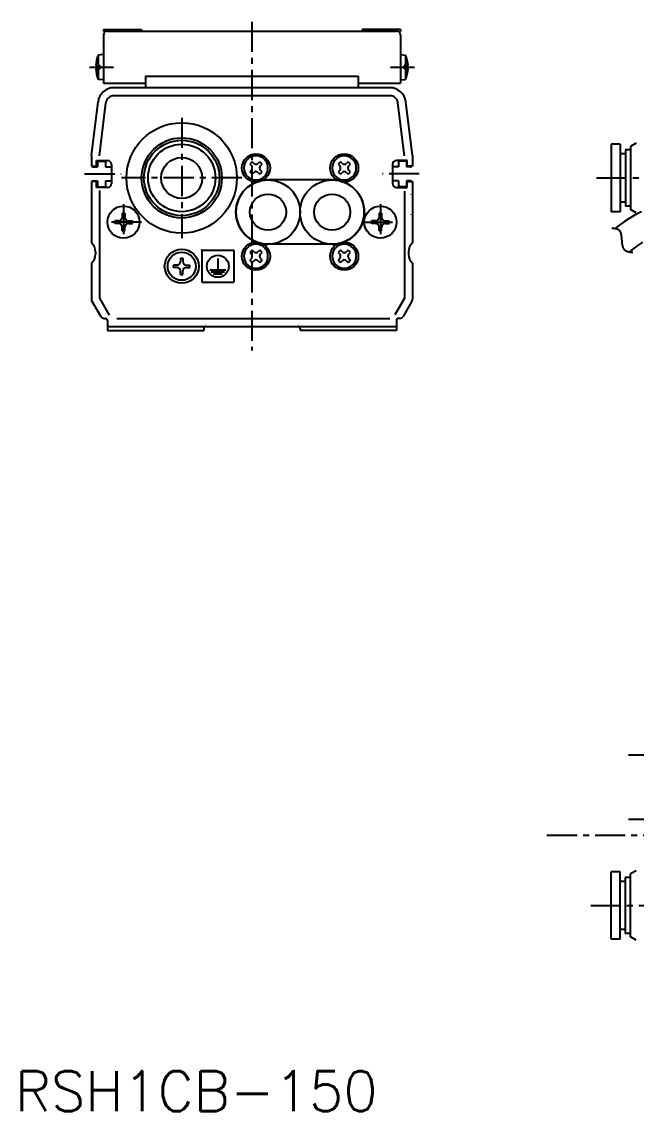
# Model space of a CAD drawing. Extents: x -684 to 8, y -39 to 438.
# Drawn here: x -682.9 to -529.8, y -38.7 to 232.8 of the extents above; entities that cross this region are included whole.
import ezdxf

# ---------------------------------------------------------------- set-up
doc = ezdxf.new("R2010")
doc.units = 0
for name, pattern in [('CENTER', [12, 7.5, -1.5, 1.5, -1.5]), ('CONTINOUS', [0]), ('PHANTOM', [15, 7.5, -1.5, 1.5, -1.5, 1.5, -1.5])]:
    doc.linetypes.add(name, pattern=pattern)
doc.layers.get('0').update_dxf_attribs({"linetype": 'CONTINUOUS'})
doc.layers.add('CENTER', color=1, linetype='CENTER')
doc.styles.get("Standard").update_dxf_attribs({"font": 'txt.shx', "height": 10})

# ---------------------------------------------------------------- blocks, each defined once
blk = doc.blocks.new('DTL0003')
at = {"color": 0, "linetype": 'CONTINUOUS'}
for p, q in [((0, 0), (0, -8)), ((0, 0), (8, 0)), ((8, 0), (8, -8)), ((4, -2.07), (4, -4.87)), ((2.03, -4.87), (5.97, -4.87)), ((2.34, -5.37), (5.66, -5.37)), ((0, -8), (8, -8)), ((2.94, -5.87), (5.06, -5.87))]:
    blk.add_line(p, q, dxfattribs=at)
blk.add_circle((4, -4), 2.75, dxfattribs=at)
at = {"color": 0}
blk.add_point((0, 0), dxfattribs=at)
blk = doc.blocks.new('DTL0004')
at = {"color": 0, "linetype": 'CONTINUOUS'}
for radius in [13.75, 10, 9.4, 8.4, 5.1]:
    blk.add_circle((0, 0), radius, dxfattribs=at)
at = {"color": 0}
for p in [(0, 12), (0, 0)]:
    blk.add_point(p, dxfattribs=at)

msp = doc.modelspace()

# ---------------------------------------------------------------- linework, layer by layer
at = {"color": 7, "linetype": 'CONTINOUS'}
for p, q in [((-662.51, 230.85), (-653.01, 230.85)), ((-662.51, 230.85), (-662.51, 230.35)), ((-653.01, 230.85), (-653.01, 230.45)), ((-598.01, 230.85), (-598.01, 230.45)), ((-588.51, 230.85), (-598.01, 230.85)), ((-588.51, 230.85), (-588.51, 230.35)), ((-662.51, 229.45), (-662.51, 217.45)), ((-661.51, 230.45), (-589.51, 230.45)), ((-588.51, 229.45), (-588.51, 217.45)), ((-662.51, 224.6), (-663.81, 224.48)), ((-663.81, 224.48), (-663.81, 221.85)), ((-662.51, 224.6), (-662.51, 218.3)), ((-588.51, 224.6), (-588.51, 218.3)), ((-588.51, 224.6), (-587.21, 224.48)), ((-587.21, 224.48), (-587.21, 221.85)), ((-664.4, 221.85), (-663.41, 221.85)), ((-664.4, 221.05), (-663.41, 221.05)), ((-663.81, 221.05), (-663.81, 218.41)), ((-663.41, 221.85), (-663.41, 221.05)), ((-586.62, 221.85), (-587.61, 221.85)), ((-587.61, 221.85), (-587.61, 221.05)), ((-586.62, 221.05), (-587.61, 221.05)), ((-587.21, 221.05), (-587.21, 218.41)), ((-662.51, 218.3), (-663.81, 218.41)), ((-662.51, 217.45), (-652.01, 217.45)), ((-652.01, 219.25), (-599.01, 219.25)), ((-652.01, 219.25), (-652.01, 216.35)), ((-599.01, 219.25), (-599.01, 216.35)), ((-599.01, 217.45), (-588.51, 217.45)), ((-588.51, 218.3), (-587.21, 218.41)), ((-591.12, 216.35), (-659.9, 216.35)), ((-665.51, 199.46), (-663.87, 212.83)), ((-663.51, 199.34), (-661.88, 212.59)), ((-591.12, 214.35), (-659.9, 214.35)), ((-587.51, 199.34), (-589.14, 212.59)), ((-585.51, 199.46), (-587.15, 212.83)), ((-533.76, 202.25), (-535.96, 202.25)), ((-535.96, 202.25), (-535.96, 185.45)), ((-533.76, 202.25), (-533.76, 185.45)), ((-529.76, 202.49), (-531.16, 201.68)), ((-531.16, 201.68), (-531.16, 186.01)), ((-665.51, 199.46), (-665.51, 196.75)), ((-664.21, 198.2), (-661.51, 198.2)), ((-664.21, 196.75), (-664.21, 198.2)), ((-586.81, 198.2), (-589.51, 198.2)), ((-586.81, 196.75), (-586.81, 198.2)), ((-585.51, 199.46), (-585.51, 196.75)), ((-532.53, 199.85), (-533.76, 199.85)), ((-531.16, 200.85), (-532.47, 200.85)), ((-532.46, 200.85), (-532.46, 186.85)), ((-665.51, 196.75), (-664.21, 196.75)), ((-665.01, 196.6), (-664.01, 196.6)), ((-664.01, 198.05), (-662.01, 198.05)), ((-664.01, 198.05), (-664.01, 196.6)), ((-662.01, 198.05), (-662.01, 196.6)), ((-662.01, 196.6), (-660.51, 196.6)), ((-660.51, 197.2), (-660.51, 192.5)), ((-660.51, 196.6), (-660.51, 193.1)), ((-625.45, 197.88), (-626.05, 197.28)), ((-626.05, 197.28), (-625.63, 196.87)), ((-625.63, 195.82), (-626.05, 195.41)), ((-625.03, 197.47), (-625.45, 197.88)), ((-623.57, 197.88), (-623.98, 197.47)), ((-622.97, 197.28), (-623.57, 197.88)), ((-623.38, 196.87), (-622.97, 197.28)), ((-622.97, 195.41), (-623.38, 195.82)), ((-603.45, 197.88), (-604.05, 197.28)), ((-604.05, 197.28), (-603.63, 196.87)), ((-603.63, 195.82), (-604.05, 195.41)), ((-603.03, 197.47), (-603.45, 197.88)), ((-601.57, 197.88), (-601.98, 197.47)), ((-600.97, 197.28), (-601.57, 197.88)), ((-601.38, 196.87), (-600.97, 197.28)), ((-600.97, 195.41), (-601.38, 195.82)), ((-590.51, 197.2), (-590.51, 192.5)), ((-589.01, 196.6), (-590.51, 196.6)), ((-590.51, 196.6), (-590.51, 193.1)), ((-587.01, 198.05), (-589.01, 198.05)), ((-589.01, 198.05), (-589.01, 196.6)), ((-587.01, 198.05), (-587.01, 196.6)), ((-586.01, 196.6), (-587.01, 196.6)), ((-585.51, 196.75), (-586.81, 196.75)), ((-664.21, 192.95), (-665.51, 192.95)), ((-665.51, 192.95), (-665.51, 177.68)), ((-665.01, 193.1), (-664.01, 193.1)), ((-664.21, 191.5), (-664.21, 192.95)), ((-664.01, 193.1), (-664.01, 191.65)), ((-662.01, 193.1), (-660.51, 193.1)), ((-662.01, 193.1), (-662.01, 191.65)), ((-626.05, 195.41), (-625.45, 194.81)), ((-625.45, 194.81), (-625.03, 195.22)), ((-623.98, 195.22), (-623.57, 194.81)), ((-623.57, 194.81), (-622.97, 195.41)), ((-605.51, 193.35), (-621.51, 193.35)), ((-604.05, 195.41), (-603.45, 194.81)), ((-603.45, 194.81), (-603.03, 195.22)), ((-601.98, 195.22), (-601.57, 194.81)), ((-601.57, 194.81), (-600.97, 195.41)), ((-589.01, 193.1), (-590.51, 193.1)), ((-589.01, 193.1), (-589.01, 191.65)), ((-586.01, 193.1), (-587.01, 193.1)), ((-587.01, 193.1), (-587.01, 191.65)), ((-586.81, 192.95), (-585.51, 192.95)), ((-586.81, 191.5), (-586.81, 192.95)), ((-585.51, 192.95), (-585.51, 177.68)), ((-661.51, 191.5), (-664.21, 191.5)), ((-664.01, 191.65), (-662.01, 191.65)), ((-663.51, 190.72), (-663.51, 163.88)), ((-589.51, 191.5), (-586.81, 191.5)), ((-587.01, 191.65), (-589.01, 191.65)), ((-587.51, 190.57), (-587.51, 163.88)), ((-532.53, 187.85), (-533.76, 187.85)), ((-657.82, 185.05), (-657.19, 185.05)), ((-657.82, 185.05), (-657.82, 184.1)), ((-657.19, 185.05), (-657.19, 184.1)), ((-593.82, 185.05), (-593.82, 184.1)), ((-593.19, 185.05), (-593.82, 185.05)), ((-593.19, 185.05), (-593.19, 184.1)), ((-533.76, 185.45), (-535.96, 185.45)), ((-531.16, 186.85), (-532.47, 186.85)), ((-529.76, 185.2), (-531.16, 186.01)), ((-658.76, 183.16), (-659.71, 183.16)), ((-659.71, 182.53), (-659.71, 183.16)), ((-658.76, 182.53), (-659.71, 182.53)), ((-656.25, 183.16), (-655.31, 183.16)), ((-656.25, 182.53), (-655.31, 182.53)), ((-655.31, 182.53), (-655.31, 183.16)), ((-594.76, 183.16), (-595.71, 183.16)), ((-595.71, 182.53), (-595.71, 183.16)), ((-594.76, 182.53), (-595.71, 182.53)), ((-592.25, 183.16), (-591.31, 183.16)), ((-592.25, 182.53), (-591.31, 182.53)), ((-591.31, 182.53), (-591.31, 183.16)), ((-657.82, 180.65), (-657.82, 181.59)), ((-657.82, 180.65), (-657.19, 180.65)), ((-657.19, 180.65), (-657.19, 181.59)), ((-593.82, 180.65), (-593.82, 181.59)), ((-593.19, 180.65), (-593.82, 180.65)), ((-593.19, 180.65), (-593.19, 181.59)), ((-586.51, 179.85), (-586.51, 179.85)), ((-605.51, 177.35), (-621.51, 177.35)), ((-664.51, 175.45), (-664.51, 174.85)), ((-643.3, 173.9), (-642.72, 173.9)), ((-643.3, 173.9), (-643.3, 173.02)), ((-642.72, 173.9), (-642.72, 173.02)), ((-625.45, 175.88), (-626.05, 175.28)), ((-626.05, 175.28), (-625.63, 174.87)), ((-625.63, 173.82), (-626.05, 173.41)), ((-625.03, 175.47), (-625.45, 175.88)), ((-623.57, 175.88), (-623.98, 175.47)), ((-622.97, 175.28), (-623.57, 175.88)), ((-623.38, 174.87), (-622.97, 175.28)), ((-622.97, 173.41), (-623.38, 173.82)), ((-603.45, 175.88), (-604.05, 175.28)), ((-604.05, 175.28), (-603.63, 174.87)), ((-603.63, 173.82), (-604.05, 173.41)), ((-603.03, 175.47), (-603.45, 175.88)), ((-601.57, 175.88), (-601.98, 175.47)), ((-600.97, 175.28), (-601.57, 175.88)), ((-601.38, 174.87), (-600.97, 175.28)), ((-600.97, 173.41), (-601.38, 173.82)), ((-586.51, 175.45), (-586.51, 174.85)), ((-665.51, 172.61), (-665.51, 163.61)), ((-644.18, 172.14), (-645.06, 172.14)), ((-645.06, 171.55), (-645.06, 172.14)), ((-644.18, 171.55), (-645.06, 171.55)), ((-641.84, 172.14), (-640.96, 172.14)), ((-641.84, 171.55), (-640.96, 171.55)), ((-640.96, 171.55), (-640.96, 172.14)), ((-626.05, 173.41), (-625.45, 172.81)), ((-625.45, 172.81), (-625.03, 173.22)), ((-623.98, 173.22), (-623.57, 172.81)), ((-623.57, 172.81), (-622.97, 173.41)), ((-604.05, 173.41), (-603.45, 172.81)), ((-603.45, 172.81), (-603.03, 173.22)), ((-601.98, 173.22), (-601.57, 172.81)), ((-601.57, 172.81), (-600.97, 173.41)), ((-585.51, 172.61), (-585.51, 163.61)), ((-643.3, 169.8), (-643.3, 170.68)), ((-643.3, 169.8), (-642.72, 169.8)), ((-642.72, 169.8), (-642.72, 170.68)), ((-665.37, 163.11), (-663.2, 159.35)), ((-663.51, 163.88), (-661.06, 159.63)), ((-587.51, 163.88), (-589.89, 159.76)), ((-585.64, 163.11), (-587.82, 159.35)), ((-662.33, 158.85), (-662.01, 158.85)), ((-662.09, 158.85), (-662.01, 158.85)), ((-661.51, 158.35), (-661.51, 155.85)), ((-659.19, 158.85), (-591.19, 158.85)), ((-589.51, 158.35), (-589.51, 155.85)), ((-588.68, 158.85), (-589.01, 158.85)), ((-588.92, 158.85), (-589.01, 158.85)), ((-661.51, 156.85), (-589.51, 156.85)), ((-661.51, 155.85), (-637.51, 155.85)), ((-637.51, 156.35), (-637.51, 155.85)), ((-613.51, 156.35), (-613.51, 155.85)), ((-589.51, 155.85), (-613.51, 155.85)), ((-535.96, 4.16), (-535.96, 20.96)), ((-533.76, 20.96), (-535.96, 20.96)), ((-533.76, 4.16), (-533.76, 20.96)), ((-531.16, 19.56), (-532.47, 19.56)), ((-532.46, 5.56), (-532.46, 19.56)), ((-529.76, 21.2), (-531.16, 20.4)), ((-531.16, 4.73), (-531.16, 20.4)), ((-532.53, 18.56), (-533.76, 18.56)), ((-532.53, 6.56), (-533.76, 6.56)), ((-531.16, 5.56), (-532.47, 5.56)), ((-533.76, 4.16), (-535.96, 4.16)), ((-529.76, 3.92), (-531.16, 4.73))]:
    msp.add_line(p, q, dxfattribs=at)
at = {"color": 7}
msp.add_polyline3d([(-535.85, 181.34, 0), (-535.8, 181.34, 0), (-535.75, 181.34, 0), (-535.71, 181.34, 0), (-535.66, 181.34, 0), (-535.61, 181.34, 0), (-535.56, 181.34, 0), (-535.51, 181.33, 0), (-535.46, 181.33, 0), (-535.41, 181.33, 0), (-535.36, 181.32, 0), (-535.3, 181.32, 0), (-535.25, 181.32, 0), (-535.2, 181.31, 0), (-535.15, 181.31, 0), (-535.1, 181.3, 0), (-535.06, 181.29, 0), (-535, 181.29, 0), (-534.96, 181.28, 0), (-534.91, 181.27, 0), (-534.86, 181.26, 0), (-534.81, 181.25, 0), (-534.76, 181.24, 0), (-534.72, 181.23, 0), (-534.67, 181.22, 0), (-534.63, 181.2, 0), (-534.58, 181.19, 0), (-534.54, 181.17, 0), (-534.49, 181.16, 0), (-534.45, 181.14, 0), (-534.41, 181.12, 0), (-534.37, 181.1, 0), (-534.33, 181.08, 0), (-534.29, 181.06, 0), (-534.26, 181.04, 0), (-534.22, 181.02, 0), (-534.18, 180.99, 0), (-534.15, 180.97, 0), (-534.12, 180.94, 0), (-534.09, 180.91, 0), (-534.06, 180.88, 0), (-534.03, 180.85, 0), (-534, 180.82, 0), (-533.97, 180.79, 0), (-533.94, 180.76, 0), (-533.92, 180.72, 0), (-533.89, 180.69, 0), (-533.87, 180.66, 0), (-533.85, 180.62, 0), (-533.82, 180.58, 0), (-533.8, 180.54, 0), (-533.78, 180.5, 0), (-533.76, 180.47, 0), (-533.74, 180.43, 0), (-533.72, 180.38, 0), (-533.71, 180.34, 0), (-533.69, 180.3, 0), (-533.67, 180.26, 0), (-533.66, 180.21, 0), (-533.64, 180.17, 0), (-533.63, 180.12, 0), (-533.61, 180.08, 0), (-533.6, 180.03, 0), (-533.59, 179.98, 0), (-533.58, 179.94, 0), (-533.57, 179.89, 0), (-533.56, 179.84, 0), (-533.55, 179.79, 0), (-533.54, 179.74, 0), (-533.53, 179.69, 0), (-533.52, 179.64, 0), (-533.51, 179.59, 0), (-533.5, 179.54, 0), (-533.49, 179.49, 0), (-533.49, 179.43, 0), (-533.48, 179.38, 0), (-533.47, 179.33, 0), (-533.47, 179.28, 0), (-533.46, 179.22, 0), (-533.45, 179.17, 0), (-533.45, 179.11, 0), (-533.44, 179.06, 0), (-533.44, 179, 0), (-533.43, 178.95, 0), (-533.43, 178.9, 0), (-533.42, 178.84, 0), (-533.42, 178.78, 0), (-533.41, 178.73, 0), (-533.41, 178.67, 0), (-533.41, 178.62, 0), (-533.4, 178.56, 0), (-533.4, 178.51, 0), (-533.39, 178.45, 0), (-533.39, 178.4, 0), (-533.38, 178.34, 0), (-533.38, 178.28, 0), (-533.38, 178.23, 0), (-533.37, 178.17, 0), (-533.37, 178.12, 0), (-533.36, 178.06, 0), (-533.36, 178.01, 0), (-533.35, 177.95, 0), (-533.35, 177.9, 0), (-533.34, 177.84, 0), (-533.34, 177.79, 0), (-533.33, 177.73, 0), (-533.32, 177.68, 0), (-533.32, 177.62, 0), (-533.31, 177.57, 0), (-533.3, 177.52, 0), (-533.3, 177.46, 0), (-533.29, 177.41, 0), (-533.28, 177.36, 0), (-533.27, 177.31, 0), (-533.26, 177.25, 0), (-533.25, 177.2, 0), (-533.25, 177.15, 0), (-533.23, 177.1, 0), (-533.22, 177.05, 0), (-533.21, 177, 0), (-533.2, 176.95, 0), (-533.19, 176.9, 0), (-533.17, 176.86, 0), (-533.16, 176.81, 0), (-533.15, 176.76, 0), (-533.13, 176.72, 0), (-533.12, 176.67, 0), (-533.1, 176.62, 0), (-533.08, 176.58, 0), (-533.07, 176.54, 0), (-533.05, 176.49, 0), (-533.03, 176.45, 0), (-533.01, 176.41, 0), (-532.99, 176.37, 0), (-532.97, 176.33, 0), (-532.95, 176.29, 0), (-532.92, 176.25, 0), (-532.9, 176.21, 0), (-532.87, 176.18, 0), (-532.85, 176.14, 0), (-532.82, 176.1, 0), (-532.79, 176.07, 0), (-532.76, 176.04, 0), (-532.74, 176, 0), (-532.7, 175.97, 0), (-532.67, 175.94, 0), (-532.64, 175.91, 0), (-532.61, 175.88, 0), (-532.57, 175.86, 0), (-532.54, 175.83, 0), (-532.5, 175.8, 0), (-532.46, 175.78, 0), (-532.42, 175.75, 0), (-532.38, 175.73, 0), (-532.34, 175.71, 0), (-532.3, 175.69, 0), (-532.26, 175.67, 0), (-532.22, 175.65, 0), (-532.17, 175.63, 0), (-532.13, 175.61, 0), (-532.08, 175.6, 0), (-532.04, 175.58, 0), (-531.99, 175.56, 0), (-531.95, 175.55, 0), (-531.9, 175.53, 0), (-531.85, 175.52, 0), (-531.8, 175.51, 0), (-531.76, 175.5, 0), (-531.71, 175.48, 0), (-531.66, 175.47, 0), (-531.61, 175.46, 0), (-531.56, 175.45, 0), (-531.51, 175.44, 0), (-531.46, 175.43, 0), (-531.41, 175.42, 0), (-531.36, 175.42, 0), (-531.31, 175.41, 0), (-531.26, 175.4, 0), (-531.21, 175.4, 0), (-531.16, 175.39, 0), (-531.11, 175.38, 0), (-531.06, 175.38, 0), (-531.01, 175.37, 0), (-530.96, 175.37, 0), (-530.91, 175.36, 0), (-530.86, 175.36, 0), (-530.81, 175.35, 0), (-530.76, 175.35, 0), (-530.71, 175.35, 0), (-530.66, 175.34, 0), (-530.61, 175.34, 0), (-530.56, 175.34, 0)], dxfattribs=at)
at = {"color": 7, "linetype": 'CONTINOUS'}
for centre, radius in [((-624.51, 196.35), 3.5), ((-602.51, 196.35), 3.5), ((-621.51, 185.35), 8), ((-605.51, 185.35), 8), ((-621.51, 185.35), 4.5), ((-605.51, 185.35), 4.5), ((-657.51, 182.85), 4), ((-593.51, 182.85), 4), ((-624.51, 174.35), 3.5), ((-602.51, 174.35), 3.5), ((-643.01, 171.85), 4.25), ((-643.01, 171.85), 3.5)]:
    msp.add_circle(centre, radius, dxfattribs=at)
for centre, radius, start, end in [((-661.51, 229.45), 1, 90, 180), ((-589.51, 229.45), 1, 0, 90), ((-656.43, 221.45), 7.98, 157.6435, 177.1277), ((-594.59, 221.45), 7.98, 2.8723, 22.3565), ((-656.43, 221.45), 7.98, 182.8723, 202.3565), ((-594.59, 221.45), 7.98, 337.6435, 357.1277), ((-659.9, 212.35), 4, 90, 173), ((-591.12, 212.35), 4, 7, 90), ((-659.9, 212.35), 2, 90, 173), ((-591.12, 212.35), 2, 7, 90), ((-661.51, 197.2), 1, 0, 90), ((-624.51, 196.35), 3, 0, 359.9997), ((-602.51, 196.35), 3, 0, 359.9997), ((-589.51, 197.2), 1, 90, 180), ((-665.01, 197.1), 0.5, 224.427, 270), ((-626.16, 196.35), 0.742, 315.0001, 45), ((-624.51, 198), 0.742, 225.0001, 315), ((-622.86, 196.35), 0.742, 135.0001, 225), ((-604.16, 196.35), 0.742, 315.0001, 45), ((-602.51, 198), 0.742, 225.0001, 315), ((-600.86, 196.35), 0.742, 135.0001, 225), ((-586.01, 197.1), 0.5, 270, 315.573), ((-665.01, 192.6), 0.5, 90, 135.573), ((-621.51, 185.35), 8, 90, 270), ((-624.51, 194.7), 0.742, 45, 135), ((-605.51, 185.35), 8, 270, 90), ((-602.51, 194.7), 0.742, 45, 135), ((-586.01, 192.6), 0.5, 44.427, 90), ((-661.51, 192.5), 1, 270, 0), ((-589.51, 192.5), 1, 180, 270), ((-584.19, 188.61), 2, 145.9896, 147.355), ((-584.19, 183.61), 2, 145.9896, 147.355), ((-584.19, 183.61), 2, 145.9896, 147.355), ((-658.76, 184.1), 0.94, 270, 0), ((-658.76, 181.59), 0.94, 0, 90.0001), ((-656.25, 184.1), 0.94, 180, 270), ((-656.25, 181.59), 0.94, 90, 180), ((-594.76, 184.1), 0.94, 270, 0), ((-594.76, 181.59), 0.94, 360, 90), ((-592.25, 184.1), 0.94, 180, 270), ((-592.25, 181.59), 0.94, 89.9999, 180), ((-667.51, 175.45), 3, 359.2063, 48.1897), ((-624.51, 174.35), 3, 0, 359.9997), ((-602.51, 174.35), 3, 0, 359.9997), ((-583.51, 175.45), 3, 131.8103, 180.7937), ((-667.51, 174.85), 3, 311.8103, 360), ((-626.16, 174.35), 0.742, 315.0001, 45), ((-624.51, 176), 0.742, 225.0001, 315), ((-622.86, 174.35), 0.742, 135.0001, 225), ((-604.16, 174.35), 0.742, 315.0001, 45), ((-602.51, 176), 0.742, 225.0001, 315), ((-600.86, 174.35), 0.742, 135.0001, 225), ((-583.51, 174.85), 3, 180, 228.1897), ((-644.18, 173.02), 0.876, 270, 0), ((-644.18, 170.68), 0.876, 0, 90.0001), ((-641.84, 173.02), 0.876, 180, 270), ((-641.84, 170.68), 0.876, 90, 180), ((-624.51, 172.7), 0.742, 45, 135), ((-602.51, 172.7), 0.742, 45, 135), ((-664.51, 163.61), 1, 180, 210), ((-586.51, 163.61), 1, 330, 0), ((-662.33, 159.85), 1, 210, 270), ((-662.01, 158.35), 0.5, 0, 90), ((-589.01, 158.35), 0.5, 90, 180), ((-588.68, 159.85), 1, 270, 330), ((-637.01, 156.35), 0.5, 90, 180), ((-614.01, 156.35), 0.5, 0, 90)]:
    msp.add_arc(centre, radius, start, end, dxfattribs=at)
at = {"color": 3, "linetype": 'PHANTOM'}
for radius, end in [(33.4, 129.047), (26.6, 130.9943)]:
    msp.add_arc((-513.96, 155.35), radius, 90, end, dxfattribs=at)
at = {"layer": 'CENTER', "color": 1, "linetype": 'CENTER'}
for p, q in [((-625.51, 232.77), (-625.51, 150.85)), ((-666.01, 221.45), (-660.01, 221.45)), ((-591.01, 221.45), (-585.01, 221.45)), ((-643.01, 208.85), (-643.01, 178.85)), ((-667.21, 194.85), (-658.06, 194.85)), ((-628.01, 193.85), (-658.01, 193.85)), ((-583.81, 194.85), (-592.95, 194.85)), ((-539.64, 193.85), (-505.96, 193.85)), ((-657.51, 187.35), (-657.51, 178.35)), ((-593.51, 187.35), (-593.51, 178.35)), ((-653.01, 182.85), (-662.01, 182.85)), ((-598.01, 182.85), (-589.01, 182.85)), ((-531.65, 50.06), (-507.01, 50.06)), ((-531.65, 34.06), (-507.01, 34.06)), ((-551.99, 30.06), (3.97, 30.06)), ((-541.07, 12.56), (-505.96, 12.56))]:
    msp.add_line(p, q, dxfattribs=at)

# ---------------------------------------------------------------- block references
at = {"color": 7, "zscale": 2}
for name, p in [('DTL0004', (-643.01, 193.85)), ('DTL0003', (-638.01, 175.85))]:
    msp.add_blockref(name, p, dxfattribs=at)

# ---------------------------------------------------------------- texts
msp.add_text('RSH1CB-150', height=10).set_placement((-684.58, -38.71))

doc.saveas('drawing.dxf')
